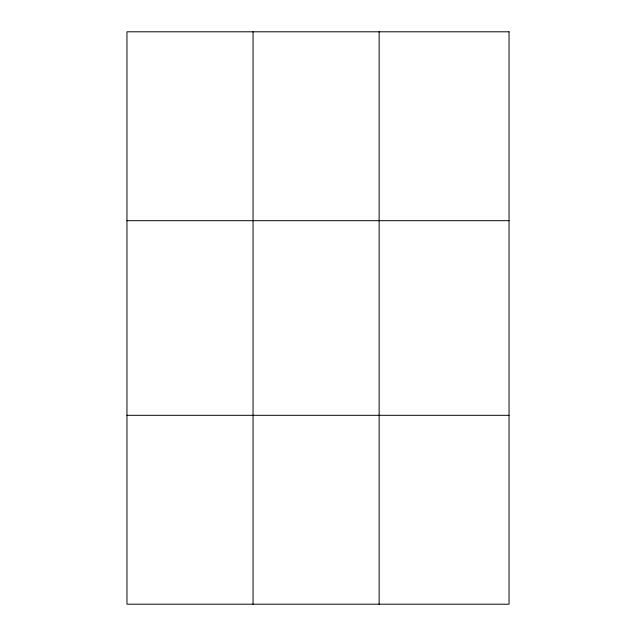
<?xml version="1.0" encoding="UTF-8"?>
<svg xmlns="http://www.w3.org/2000/svg" width="636" height="636" viewBox="0 0 636 636"><rect width="100%" height="100%" fill="white"/><g stroke="black" fill="none" stroke-linecap="round" stroke-linejoin="round"><path stroke-width="0.95" d="M253.049 604.2L253.049 31.8M379.135 604.2L379.135 31.8M126.954 220.692L509.046 220.692M126.954 415.308L509.046 415.308M509.046 31.8L509.046 604.2L126.954 604.2L126.954 31.8L509.046 31.8"/></g></svg>
